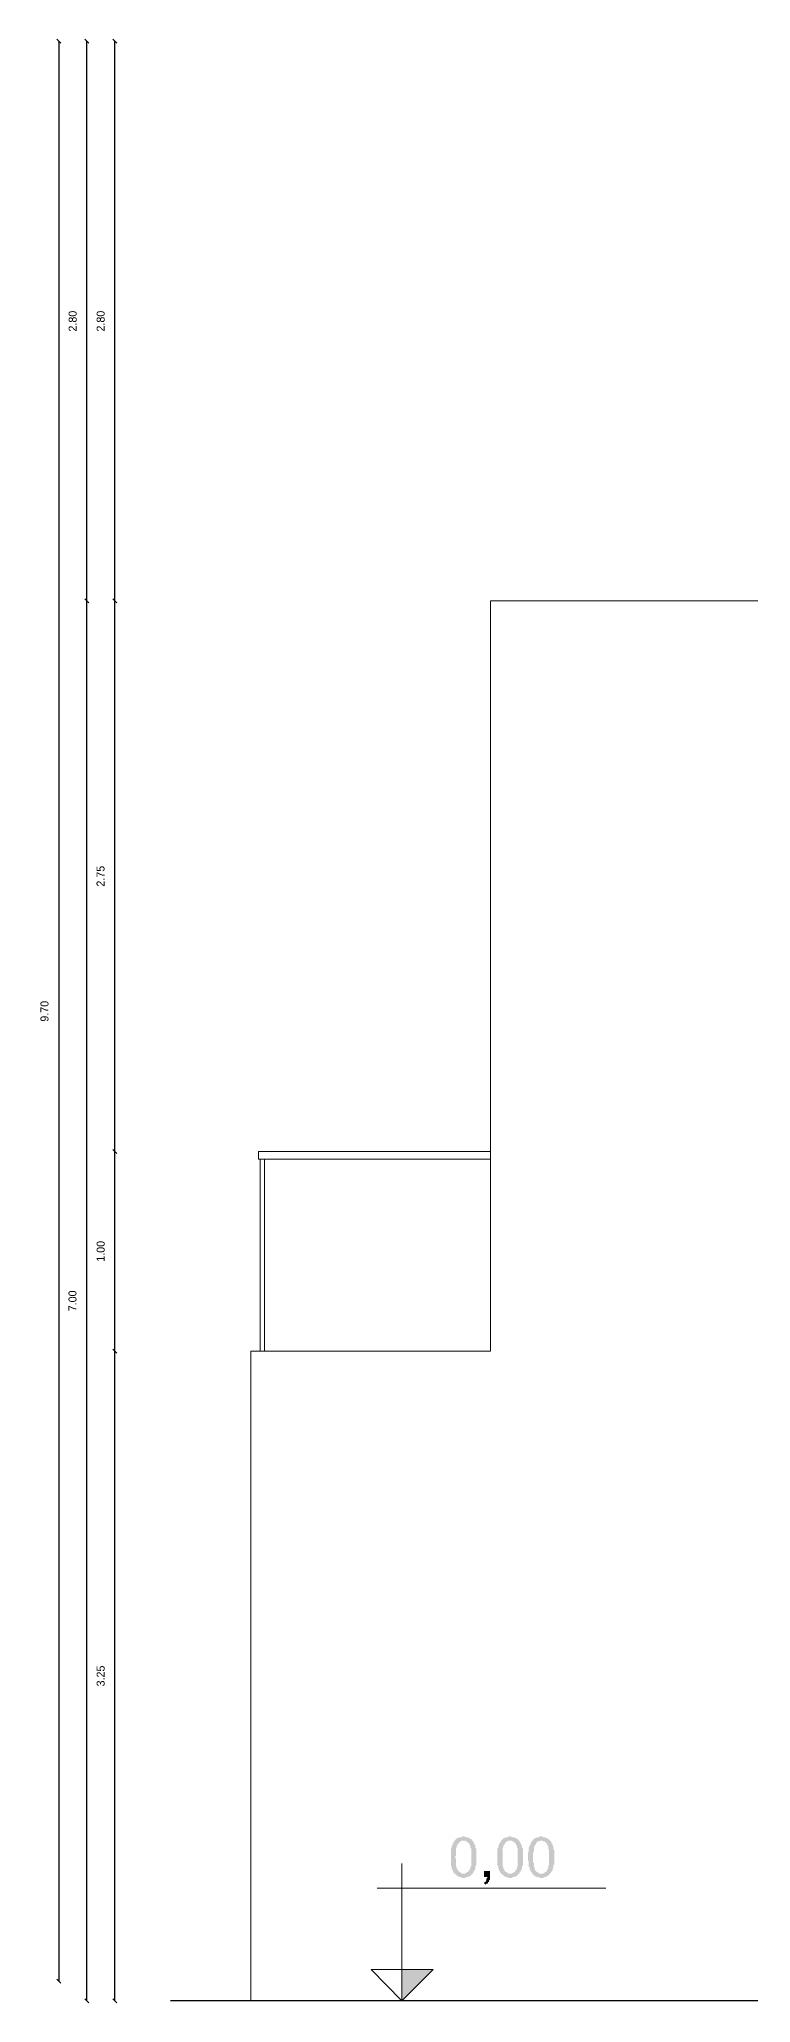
# Model space of a CAD drawing. Header units: metres. Extents: x 6 to 145, y 4 to 18.
# Drawn here: x 100.64 to 104.2, y 6.72 to 16.54 of the extents above; entities that cross this region are included whole.
import ezdxf

# ---------------------------------------------------------------- set-up
doc = ezdxf.new("R2010")
doc.units = ezdxf.units.M
doc.linetypes.add('DASHED2', pattern=[0.375, 0.25, -0.125])
doc.layers.get('0').update_dxf_attribs({"linetype": 'DASHED2'})
for name, color, linetype in [('01', 7, 'Continuous'), ('ARQ - Cotas', 9, 'Continuous'), ('COTA', 5, 'Continuous')]:
    doc.layers.add(name, color=color, linetype=linetype)
doc.styles.add('ISA', font='stylu.ttf')
doc.dimstyles.new('ANAPAULA25', dxfattribs={"dimscale": 0, "dimtxt": 0.04, "dimasz": 0.02, "dimexe": 0.1, "dimexo": 0.4, "dimgap": 0.05, "dimtad": 1, "dimzin": 4, "dimdsep": 46, "dimtxsty": 'ISA', "dimblk": 'OBLIQUE', "dimcen": 0.03, "dimse1": 1, "dimse2": 1, "dimclrd": 256, "dimclrt": 256, "dimadec": 0, "dimazin": 0, "dimtfac": 1, "dimtmove": 2, "dimatfit": 3, "dimldrblk": 'OPEN30', "dimfxl": 0.1, "dimtolj": 1, "dimtzin": 0, "dimlwd": -1, "dimarcsym": 0})

# ---------------------------------------------------------------- blocks, each defined once
blk = doc.blocks.new('_Oblique')
at = {"color": 0, "linetype": 'ByBlock', "lineweight": -2}
blk.add_line((-0.5, -0.5), (0.5, 0.5), dxfattribs=at)
blk = doc.blocks.new('*D257')
at = {"layer": 'COTA', "ltscale": 1000, "transparency": 16777216}
blk.add_line((101.0222, 6.7312), (101.0222, 9.9783), dxfattribs=at)
at = {"layer": 'Defpoints', "color": 0, "ltscale": 1000, "transparency": 16777216}
for p in [(101.0222, 9.9783), (101.7024, 9.9783), (101.7024, 6.7312)]:
    blk.add_point(p, dxfattribs=at)
at = {"layer": 'COTA', "ltscale": 1000, "transparency": 16777216, "xscale": 0.02, "yscale": 0.02, "zscale": 0.02}
for p, rotation in [((101.0222, 9.9783), 90), ((101.0222, 6.7312), 270)]:
    blk.add_blockref('_Oblique', p, dxfattribs=dict(at, rotation=rotation))
at = {"layer": 'COTA', "ltscale": 1000, "transparency": 16777216, "insert": (100.9513, 8.3547), "char_height": 0.04, "attachment_point": 5, "rotation": 90, "style": 'ISA'}
blk.add_mtext('\\A1;3.25', dxfattribs=at)
blk = doc.blocks.new('_Open30')
at = {"layer": 'ARQ - Cotas', "color": 0, "lineweight": -2}
for p, q in [((-1, 0.27), (0, 0)), ((0, 0), (-1, -0.27)), ((0, 0), (-1, 0))]:
    blk.add_line(p, q, dxfattribs=at)
blk = doc.blocks.new('*D258')
at = {"layer": 'COTA', "ltscale": 1000, "transparency": 16777216}
blk.add_line((101.0222, 9.9783), (101.0222, 10.9773), dxfattribs=at)
at = {"layer": 'Defpoints', "color": 0, "ltscale": 1000, "transparency": 16777216}
for p in [(101.0222, 10.9773), (101.7405, 10.9773), (101.7024, 9.9783)]:
    blk.add_point(p, dxfattribs=at)
at = {"layer": 'COTA', "ltscale": 1000, "transparency": 16777216, "xscale": 0.02, "yscale": 0.02, "zscale": 0.02}
for p, rotation in [((101.0222, 10.9773), 90), ((101.0222, 9.9783), 270)]:
    blk.add_blockref('_Oblique', p, dxfattribs=dict(at, rotation=rotation))
at = {"layer": 'COTA', "ltscale": 1000, "transparency": 16777216, "insert": (100.9515, 10.4778), "char_height": 0.04, "attachment_point": 5, "rotation": 90, "style": 'ISA'}
blk.add_mtext('\\A1;1.00', dxfattribs=at)
blk = doc.blocks.new('*D259')
at = {"layer": 'COTA', "ltscale": 1000, "transparency": 16777216}
blk.add_line((101.0222, 10.9773), (101.0222, 13.7291), dxfattribs=at)
at = {"layer": 'Defpoints', "color": 0, "ltscale": 1000, "transparency": 16777216}
for p in [(101.0222, 13.7291), (102.9005, 13.7291), (102.9005, 10.9773)]:
    blk.add_point(p, dxfattribs=at)
at = {"layer": 'COTA', "ltscale": 1000, "transparency": 16777216, "xscale": 0.02, "yscale": 0.02, "zscale": 0.02}
for p, rotation in [((101.0222, 13.7291), 90), ((101.0222, 10.9773), 270)]:
    blk.add_blockref('_Oblique', p, dxfattribs=dict(at, rotation=rotation))
at = {"layer": 'COTA', "ltscale": 1000, "transparency": 16777216, "insert": (100.9508, 12.3532), "char_height": 0.04, "attachment_point": 5, "rotation": 90, "style": 'ISA'}
blk.add_mtext('\\A1;2.75', dxfattribs=at)
blk = doc.blocks.new('*D260')
at = {"layer": 'COTA', "ltscale": 1000, "transparency": 16777216}
blk.add_line((100.8822, 6.7312), (100.8822, 13.7291), dxfattribs=at)
at = {"layer": 'Defpoints', "color": 0, "ltscale": 1000, "transparency": 16777216}
for p in [(100.8822, 13.7291), (102.9005, 13.7291), (101.7024, 6.7312)]:
    blk.add_point(p, dxfattribs=at)
at = {"layer": 'COTA', "ltscale": 1000, "transparency": 16777216, "xscale": 0.02, "yscale": 0.02, "zscale": 0.02}
for p, rotation in [((100.8822, 13.7291), 90), ((100.8822, 6.7312), 270)]:
    blk.add_blockref('_Oblique', p, dxfattribs=dict(at, rotation=rotation))
at = {"layer": 'COTA', "ltscale": 1000, "transparency": 16777216, "insert": (100.8106, 10.2301), "char_height": 0.04, "attachment_point": 5, "rotation": 90, "style": 'ISA'}
blk.add_mtext('\\A1;7.00', dxfattribs=at)
blk = doc.blocks.new('*D261')
at = {"layer": 'COTA', "ltscale": 1000, "transparency": 16777216}
blk.add_line((101.0222, 13.7291), (101.0222, 16.5274), dxfattribs=at)
at = {"layer": 'Defpoints', "color": 0, "ltscale": 1000, "transparency": 16777216}
for p in [(101.0222, 16.5274), (107.5488, 16.5274), (107.5488, 13.7291)]:
    blk.add_point(p, dxfattribs=at)
at = {"layer": 'COTA', "ltscale": 1000, "transparency": 16777216, "xscale": 0.02, "yscale": 0.02, "zscale": 0.02}
for p, rotation in [((101.0222, 16.5274), 90), ((101.0222, 13.7291), 270)]:
    blk.add_blockref('_Oblique', p, dxfattribs=dict(at, rotation=rotation))
at = {"layer": 'COTA', "ltscale": 1000, "transparency": 16777216, "insert": (100.9514, 15.1282), "char_height": 0.04, "attachment_point": 5, "rotation": 90, "style": 'ISA'}
blk.add_mtext('\\A1;2.80', dxfattribs=at)
blk = doc.blocks.new('*D262')
at = {"layer": 'COTA', "ltscale": 1000, "transparency": 16777216}
blk.add_line((100.8822, 13.7291), (100.8822, 16.5274), dxfattribs=at)
at = {"layer": 'Defpoints', "color": 0, "ltscale": 1000, "transparency": 16777216}
for p in [(100.8822, 16.5274), (107.5488, 16.5274), (107.5488, 13.7291)]:
    blk.add_point(p, dxfattribs=at)
at = {"layer": 'COTA', "ltscale": 1000, "transparency": 16777216, "xscale": 0.02, "yscale": 0.02, "zscale": 0.02}
for p, rotation in [((100.8822, 16.5274), 90), ((100.8822, 13.7291), 270)]:
    blk.add_blockref('_Oblique', p, dxfattribs=dict(at, rotation=rotation))
at = {"layer": 'COTA', "ltscale": 1000, "transparency": 16777216, "insert": (100.8114, 15.1282), "char_height": 0.04, "attachment_point": 5, "rotation": 90, "style": 'ISA'}
blk.add_mtext('\\A1;2.80', dxfattribs=at)
blk = doc.blocks.new('*D263')
at = {"layer": 'COTA', "ltscale": 1000, "transparency": 16777216}
blk.add_line((100.7422, 16.5274), (100.7422, 6.8286), dxfattribs=at)
at = {"layer": 'Defpoints', "color": 0, "ltscale": 1000, "transparency": 16777216}
for p in [(107.5488, 16.5274), (100.7422, 6.8286), (107.5488, 6.8286)]:
    blk.add_point(p, dxfattribs=at)
at = {"layer": 'COTA', "ltscale": 1000, "transparency": 16777216, "xscale": 0.02, "yscale": 0.02, "zscale": 0.02}
for p, rotation in [((100.7422, 16.5274), 90), ((100.7422, 6.8286), 270)]:
    blk.add_blockref('_Oblique', p, dxfattribs=dict(at, rotation=rotation))
at = {"layer": 'COTA', "ltscale": 1000, "transparency": 16777216, "insert": (100.6706, 11.678), "char_height": 0.04, "attachment_point": 5, "rotation": 90, "style": 'ISA'}
blk.add_mtext('\\A1;9.70', dxfattribs=at)

msp = doc.modelspace()

# ---------------------------------------------------------------- hatches: boundary and pattern name
at = {"layer": '01', "transparency": 33554559}
h = msp.add_hatch(color=256, dxfattribs=at)
h.paths.add_polyline_path([(102.7018, 7.4469), (102.7018, 7.4512), (102.7018, 7.4554), (102.7018, 7.4596), (102.7018, 7.4639), (102.7018, 7.4639), (102.7018, 7.4681), (102.7018, 7.4723), (102.7018, 7.4723), (102.7018, 7.4766), (102.7018, 7.4808), (102.7018, 7.4808), (102.7018, 7.485), (102.7018, 7.4893), (102.7018, 7.4893), (102.7018, 7.4935), (102.706, 7.4935), (102.706, 7.4977), (102.706, 7.502), (102.706, 7.502), (102.706, 7.5062), (102.706, 7.5062), (102.7103, 7.5104), (102.7103, 7.5104), (102.7103, 7.5147), (102.7103, 7.5189), (102.7145, 7.5189), (102.7145, 7.5231), (102.7145, 7.5231), (102.7187, 7.5274), (102.7187, 7.5274), (102.7187, 7.5316), (102.723, 7.5316), (102.723, 7.5358), (102.7272, 7.5358), (102.7272, 7.5401), (102.7272, 7.5401), (102.7314, 7.5401), (102.7314, 7.5443), (102.7357, 7.5443), (102.7357, 7.5443), (102.7399, 7.5443), (102.7441, 7.5485), (102.7441, 7.5485), (102.7484, 7.5485), (102.7484, 7.5485), (102.7526, 7.5485), (102.7568, 7.5485), (102.7568, 7.5528), (102.7611, 7.5528), (102.7653, 7.5528), (102.7653, 7.5528), (102.7695, 7.5528), (102.7695, 7.5528), (102.7738, 7.5485), (102.778, 7.5485), (102.778, 7.5485), (102.7822, 7.5485), (102.7865, 7.5485), (102.7865, 7.5485), (102.7907, 7.5443), (102.7907, 7.5443), (102.7949, 7.5443), (102.7949, 7.5443), (102.7992, 7.5401), (102.7992, 7.5401), (102.8034, 7.5401), (102.8034, 7.5358), (102.8076, 7.5358), (102.8076, 7.5316), (102.8119, 7.5316), (102.8119, 7.5274), (102.8119, 7.5274), (102.8161, 7.5231), (102.8161, 7.5231), (102.8161, 7.5189), (102.8203, 7.5147), (102.8203, 7.5147), (102.8203, 7.5104), (102.8203, 7.5104), (102.8246, 7.5062), (102.8246, 7.502), (102.8246, 7.502), (102.8246, 7.4977), (102.8246, 7.4977), (102.8246, 7.4935), (102.8288, 7.4935), (102.8288, 7.4893), (102.8288, 7.4893), (102.8288, 7.485), (102.8288, 7.4808), (102.8288, 7.4808), (102.8288, 7.4766), (102.8288, 7.4723), (102.8288, 7.4723), (102.8288, 7.4681), (102.8288, 7.4639), (102.8288, 7.4639), (102.8288, 7.4596), (102.8288, 7.4554), (102.8288, 7.4512), (102.8288, 7.4469), (102.8288, 7.4469), (102.8288, 7.4469), (102.8288, 7.4427), (102.8288, 7.4385), (102.8288, 7.4342), (102.8288, 7.4342), (102.8288, 7.43), (102.8288, 7.4258), (102.8288, 7.4215), (102.8288, 7.4215), (102.8288, 7.4173), (102.8288, 7.4131), (102.8288, 7.4131), (102.8288, 7.4088), (102.8288, 7.4088), (102.8246, 7.4046), (102.8246, 7.4004), (102.8246, 7.4004), (102.8246, 7.3961), (102.8246, 7.3961), (102.8246, 7.3919), (102.8246, 7.3919), (102.8203, 7.3877), (102.8203, 7.3877), (102.8203, 7.3834), (102.8203, 7.3792), (102.8161, 7.3792), (102.8161, 7.375), (102.8161, 7.375), (102.8119, 7.3707), (102.8119, 7.3707), (102.8119, 7.3665), (102.8076, 7.3665), (102.8076, 7.3623), (102.8034, 7.3623), (102.8034, 7.358), (102.8034, 7.358), (102.7992, 7.358), (102.7992, 7.3538), (102.7949, 7.3538), (102.7907, 7.3538), (102.7907, 7.3538), (102.7865, 7.3496), (102.7865, 7.3496), (102.7822, 7.3496), (102.7822, 7.3496), (102.778, 7.3496), (102.7738, 7.3453), (102.7738, 7.3453), (102.7695, 7.3453), (102.7653, 7.3453), (102.7653, 7.3453), (102.7611, 7.3453), (102.7611, 7.3453), (102.7568, 7.3453), (102.7526, 7.3496), (102.7526, 7.3496), (102.7484, 7.3496), (102.7441, 7.3496), (102.7441, 7.3496), (102.7399, 7.3496), (102.7399, 7.3538), (102.7357, 7.3538), (102.7357, 7.3538), (102.7314, 7.358), (102.7314, 7.358), (102.7272, 7.358), (102.7272, 7.3623), (102.723, 7.3623), (102.723, 7.3665), (102.7187, 7.3665), (102.7187, 7.3665), (102.7187, 7.3707), (102.7187, 7.3707), (102.7145, 7.3707), (102.7145, 7.375), (102.7145, 7.375), (102.7145, 7.3792), (102.7103, 7.3792), (102.7103, 7.3834), (102.7103, 7.3834), (102.7103, 7.3877), (102.706, 7.3877), (102.706, 7.3919), (102.706, 7.3919), (102.706, 7.3961), (102.706, 7.4004), (102.706, 7.4004), (102.7018, 7.4046), (102.7018, 7.4088), (102.7018, 7.4088), (102.7018, 7.4131), (102.7018, 7.4173), (102.7018, 7.4173), (102.7018, 7.4215), (102.7018, 7.4258), (102.7018, 7.43), (102.7018, 7.43), (102.7018, 7.4342), (102.7018, 7.4385), (102.7018, 7.4427), (102.7018, 7.4469), (102.7018, 7.4469)], flags=0)
h.paths.add_polyline_path([(102.723, 7.4469), (102.7272, 7.4427), (102.7272, 7.4427), (102.7272, 7.4385), (102.7272, 7.4342), (102.7272, 7.43), (102.7272, 7.4258), (102.7272, 7.4215), (102.7272, 7.4215), (102.7272, 7.4173), (102.7272, 7.4131), (102.7272, 7.4131), (102.7272, 7.4088), (102.7272, 7.4046), (102.7272, 7.4046), (102.7314, 7.4004), (102.7314, 7.4004), (102.7314, 7.3961), (102.7314, 7.3961), (102.7314, 7.3919), (102.7314, 7.3919), (102.7357, 7.3877), (102.7357, 7.3877), (102.7357, 7.3834), (102.7357, 7.3834), (102.7357, 7.3834), (102.7399, 7.3792), (102.7399, 7.3792), (102.7441, 7.375), (102.7441, 7.375), (102.7484, 7.375), (102.7484, 7.3707), (102.7526, 7.3707), (102.7526, 7.3707), (102.7568, 7.3665), (102.7568, 7.3665), (102.7611, 7.3665), (102.7653, 7.3665), (102.7653, 7.3665), (102.7695, 7.3665), (102.7695, 7.3665), (102.7738, 7.3665), (102.7738, 7.3665), (102.778, 7.3707), (102.778, 7.3707), (102.7822, 7.3707), (102.7822, 7.375), (102.7865, 7.375), (102.7865, 7.375), (102.7907, 7.3792), (102.7907, 7.3834), (102.7949, 7.3834), (102.7949, 7.3834), (102.7949, 7.3877), (102.7949, 7.3877), (102.7949, 7.3877), (102.7992, 7.3919), (102.7992, 7.3919), (102.7992, 7.3961), (102.7992, 7.3961), (102.7992, 7.4004), (102.7992, 7.4004), (102.8034, 7.4046), (102.8034, 7.4088), (102.8034, 7.4088), (102.8034, 7.4131), (102.8034, 7.4173), (102.8034, 7.4173), (102.8034, 7.4215), (102.8034, 7.4258), (102.8034, 7.43), (102.8034, 7.4342), (102.8034, 7.4342), (102.8034, 7.4385), (102.8034, 7.4427), (102.8034, 7.4469), (102.8034, 7.4469), (102.8034, 7.4512), (102.8034, 7.4554), (102.8034, 7.4596), (102.8034, 7.4639), (102.8034, 7.4681), (102.8034, 7.4723), (102.8034, 7.4723), (102.8034, 7.4766), (102.8034, 7.4808), (102.8034, 7.485), (102.8034, 7.485), (102.8034, 7.4893), (102.8034, 7.4935), (102.7992, 7.4935), (102.7992, 7.4977), (102.7992, 7.4977), (102.7992, 7.502), (102.7992, 7.502), (102.7992, 7.5062), (102.7992, 7.5062), (102.7949, 7.5104), (102.7949, 7.5104), (102.7949, 7.5104), (102.7949, 7.5147), (102.7949, 7.5147), (102.7907, 7.5189), (102.7907, 7.5189), (102.7865, 7.5231), (102.7865, 7.5231), (102.7822, 7.5231), (102.7822, 7.5274), (102.778, 7.5274), (102.778, 7.5274), (102.7738, 7.5274), (102.7738, 7.5316), (102.7695, 7.5316), (102.7653, 7.5316), (102.7653, 7.5316), (102.7611, 7.5316), (102.7611, 7.5316), (102.7568, 7.5316), (102.7526, 7.5274), (102.7526, 7.5274), (102.7484, 7.5274), (102.7484, 7.5274), (102.7441, 7.5231), (102.7441, 7.5231), (102.7399, 7.5189), (102.7399, 7.5189), (102.7357, 7.5147), (102.7357, 7.5147), (102.7357, 7.5147), (102.7357, 7.5104), (102.7357, 7.5104), (102.7314, 7.5062), (102.7314, 7.5062), (102.7314, 7.502), (102.7314, 7.502), (102.7314, 7.4977), (102.7314, 7.4977), (102.7272, 7.4935), (102.7272, 7.4935), (102.7272, 7.4893), (102.7272, 7.485), (102.7272, 7.485), (102.7272, 7.4808), (102.7272, 7.4766), (102.7272, 7.4723), (102.7272, 7.4723), (102.7272, 7.4681), (102.7272, 7.4639), (102.7272, 7.4596), (102.7272, 7.4554), (102.7272, 7.4554), (102.723, 7.4512), (102.723, 7.4469)], flags=0)
h = msp.add_hatch(color=256, dxfattribs=at)
h.paths.add_polyline_path([(102.9347, 7.4469), (102.9347, 7.4512), (102.9347, 7.4554), (102.9347, 7.4596), (102.9347, 7.4639), (102.9347, 7.4639), (102.9347, 7.4681), (102.9347, 7.4723), (102.9347, 7.4723), (102.9347, 7.4766), (102.9347, 7.4808), (102.9347, 7.4808), (102.9347, 7.485), (102.9347, 7.4893), (102.9347, 7.4893), (102.9347, 7.4935), (102.9389, 7.4935), (102.9389, 7.4977), (102.9389, 7.502), (102.9389, 7.502), (102.9389, 7.5062), (102.9389, 7.5062), (102.9431, 7.5104), (102.9431, 7.5104), (102.9431, 7.5147), (102.9431, 7.5189), (102.9474, 7.5189), (102.9474, 7.5231), (102.9474, 7.5231), (102.9516, 7.5274), (102.9516, 7.5274), (102.9516, 7.5316), (102.9558, 7.5316), (102.9558, 7.5358), (102.9601, 7.5358), (102.9601, 7.5401), (102.9601, 7.5401), (102.9643, 7.5401), (102.9643, 7.5443), (102.9685, 7.5443), (102.9685, 7.5443), (102.9728, 7.5443), (102.977, 7.5485), (102.977, 7.5485), (102.9812, 7.5485), (102.9812, 7.5485), (102.9855, 7.5485), (102.9897, 7.5485), (102.9897, 7.5528), (102.9939, 7.5528), (102.9982, 7.5528), (102.9982, 7.5528), (103.0024, 7.5528), (103.0024, 7.5528), (103.0066, 7.5485), (103.0109, 7.5485), (103.0109, 7.5485), (103.0151, 7.5485), (103.0193, 7.5485), (103.0193, 7.5485), (103.0236, 7.5443), (103.0236, 7.5443), (103.0278, 7.5443), (103.0278, 7.5443), (103.032, 7.5401), (103.032, 7.5401), (103.0363, 7.5401), (103.0363, 7.5358), (103.0405, 7.5358), (103.0405, 7.5316), (103.0447, 7.5316), (103.0447, 7.5274), (103.0447, 7.5274), (103.049, 7.5231), (103.049, 7.5231), (103.049, 7.5189), (103.0532, 7.5147), (103.0532, 7.5147), (103.0532, 7.5104), (103.0532, 7.5104), (103.0574, 7.5062), (103.0574, 7.502), (103.0574, 7.502), (103.0574, 7.4977), (103.0574, 7.4977), (103.0574, 7.4935), (103.0617, 7.4935), (103.0617, 7.4893), (103.0617, 7.4893), (103.0617, 7.485), (103.0617, 7.4808), (103.0617, 7.4808), (103.0617, 7.4766), (103.0617, 7.4723), (103.0617, 7.4723), (103.0617, 7.4681), (103.0617, 7.4639), (103.0617, 7.4639), (103.0617, 7.4596), (103.0617, 7.4554), (103.0617, 7.4512), (103.0617, 7.4469), (103.0617, 7.4469), (103.0617, 7.4469), (103.0617, 7.4427), (103.0617, 7.4385), (103.0617, 7.4342), (103.0617, 7.4342), (103.0617, 7.43), (103.0617, 7.4258), (103.0617, 7.4215), (103.0617, 7.4215), (103.0617, 7.4173), (103.0617, 7.4131), (103.0617, 7.4131), (103.0617, 7.4088), (103.0617, 7.4088), (103.0574, 7.4046), (103.0574, 7.4004), (103.0574, 7.4004), (103.0574, 7.3961), (103.0574, 7.3961), (103.0574, 7.3919), (103.0574, 7.3919), (103.0532, 7.3877), (103.0532, 7.3877), (103.0532, 7.3834), (103.0532, 7.3792), (103.049, 7.3792), (103.049, 7.375), (103.049, 7.375), (103.0447, 7.3707), (103.0447, 7.3707), (103.0447, 7.3665), (103.0405, 7.3665), (103.0405, 7.3623), (103.0363, 7.3623), (103.0363, 7.358), (103.0363, 7.358), (103.032, 7.358), (103.032, 7.3538), (103.0278, 7.3538), (103.0278, 7.3538), (103.0236, 7.3538), (103.0193, 7.3496), (103.0193, 7.3496), (103.0151, 7.3496), (103.0151, 7.3496), (103.0109, 7.3496), (103.0066, 7.3453), (103.0066, 7.3453), (103.0024, 7.3453), (102.9982, 7.3453), (102.9982, 7.3453), (102.9939, 7.3453), (102.9939, 7.3453), (102.9897, 7.3453), (102.9855, 7.3496), (102.9855, 7.3496), (102.9812, 7.3496), (102.977, 7.3496), (102.977, 7.3496), (102.9728, 7.3496), (102.9728, 7.3538), (102.9685, 7.3538), (102.9685, 7.3538), (102.9643, 7.358), (102.9643, 7.358), (102.9601, 7.358), (102.9601, 7.3623), (102.9558, 7.3623), (102.9558, 7.3665), (102.9516, 7.3665), (102.9516, 7.3665), (102.9516, 7.3707), (102.9516, 7.3707), (102.9474, 7.3707), (102.9474, 7.375), (102.9474, 7.375), (102.9474, 7.3792), (102.9431, 7.3792), (102.9431, 7.3834), (102.9431, 7.3834), (102.9431, 7.3877), (102.9431, 7.3877), (102.9389, 7.3919), (102.9389, 7.3919), (102.9389, 7.3961), (102.9389, 7.4004), (102.9389, 7.4004), (102.9389, 7.4046), (102.9347, 7.4088), (102.9347, 7.4088), (102.9347, 7.4131), (102.9347, 7.4173), (102.9347, 7.4173), (102.9347, 7.4215), (102.9347, 7.4258), (102.9347, 7.43), (102.9347, 7.43), (102.9347, 7.4342), (102.9347, 7.4385), (102.9347, 7.4427), (102.9347, 7.4469), (102.9347, 7.4469)], flags=0)
h.paths.add_polyline_path([(102.9601, 7.4469), (102.9601, 7.4427), (102.9601, 7.4427), (102.9601, 7.4385), (102.9601, 7.4342), (102.9601, 7.43), (102.9601, 7.4258), (102.9601, 7.4215), (102.9601, 7.4215), (102.9601, 7.4173), (102.9601, 7.4131), (102.9601, 7.4131), (102.9601, 7.4088), (102.9601, 7.4046), (102.9601, 7.4046), (102.9643, 7.4004), (102.9643, 7.4004), (102.9643, 7.3961), (102.9643, 7.3961), (102.9643, 7.3919), (102.9643, 7.3919), (102.9685, 7.3877), (102.9685, 7.3877), (102.9685, 7.3834), (102.9685, 7.3834), (102.9685, 7.3834), (102.9728, 7.3792), (102.9728, 7.3792), (102.977, 7.375), (102.977, 7.375), (102.9812, 7.375), (102.9812, 7.3707), (102.9855, 7.3707), (102.9855, 7.3707), (102.9897, 7.3665), (102.9897, 7.3665), (102.9939, 7.3665), (102.9982, 7.3665), (102.9982, 7.3665), (103.0024, 7.3665), (103.0024, 7.3665), (103.0066, 7.3665), (103.0066, 7.3665), (103.0109, 7.3707), (103.0109, 7.3707), (103.0151, 7.3707), (103.0193, 7.375), (103.0193, 7.375), (103.0193, 7.375), (103.0236, 7.3792), (103.0236, 7.3834), (103.0278, 7.3834), (103.0278, 7.3834), (103.0278, 7.3877), (103.0278, 7.3877), (103.032, 7.3877), (103.032, 7.3919), (103.032, 7.3919), (103.032, 7.3961), (103.032, 7.3961), (103.032, 7.4004), (103.032, 7.4004), (103.0363, 7.4046), (103.0363, 7.4088), (103.0363, 7.4088), (103.0363, 7.4131), (103.0363, 7.4173), (103.0363, 7.4173), (103.0363, 7.4215), (103.0363, 7.4258), (103.0363, 7.43), (103.0363, 7.4342), (103.0363, 7.4342), (103.0363, 7.4385), (103.0363, 7.4427), (103.0363, 7.4469), (103.0363, 7.4469), (103.0363, 7.4512), (103.0363, 7.4554), (103.0363, 7.4596), (103.0363, 7.4639), (103.0363, 7.4681), (103.0363, 7.4723), (103.0363, 7.4723), (103.0363, 7.4766), (103.0363, 7.4808), (103.0363, 7.485), (103.0363, 7.485), (103.0363, 7.4893), (103.0363, 7.4935), (103.0363, 7.4935), (103.032, 7.4977), (103.032, 7.4977), (103.032, 7.502), (103.032, 7.502), (103.032, 7.5062), (103.032, 7.5062), (103.0278, 7.5104), (103.0278, 7.5104), (103.0278, 7.5104), (103.0278, 7.5147), (103.0278, 7.5147), (103.0236, 7.5189), (103.0236, 7.5189), (103.0193, 7.5231), (103.0193, 7.5231), (103.0151, 7.5231), (103.0151, 7.5274), (103.0109, 7.5274), (103.0109, 7.5274), (103.0066, 7.5274), (103.0066, 7.5316), (103.0024, 7.5316), (102.9982, 7.5316), (102.9982, 7.5316), (102.9939, 7.5316), (102.9939, 7.5316), (102.9897, 7.5316), (102.9855, 7.5274), (102.9855, 7.5274), (102.9812, 7.5274), (102.9812, 7.5274), (102.977, 7.5231), (102.977, 7.5231), (102.9728, 7.5189), (102.9728, 7.5189), (102.9728, 7.5147), (102.9685, 7.5147), (102.9685, 7.5147), (102.9685, 7.5104), (102.9685, 7.5104), (102.9643, 7.5062), (102.9643, 7.5062), (102.9643, 7.502), (102.9643, 7.502), (102.9643, 7.4977), (102.9643, 7.4977), (102.9601, 7.4935), (102.9601, 7.4935), (102.9601, 7.4893), (102.9601, 7.485), (102.9601, 7.485), (102.9601, 7.4808), (102.9601, 7.4766), (102.9601, 7.4723), (102.9601, 7.4723), (102.9601, 7.4681), (102.9601, 7.4639), (102.9601, 7.4596), (102.9601, 7.4554), (102.9601, 7.4554), (102.9601, 7.4512), (102.9601, 7.4469)], flags=0)
h = msp.add_hatch(color=256, dxfattribs=at)
h.paths.add_polyline_path([(103.0871, 7.4469), (103.0871, 7.4512), (103.0871, 7.4554), (103.0871, 7.4596), (103.0871, 7.4639), (103.0871, 7.4639), (103.0871, 7.4681), (103.0871, 7.4723), (103.0913, 7.4723), (103.0913, 7.4766), (103.0913, 7.4808), (103.0913, 7.4808), (103.0913, 7.485), (103.0913, 7.4893), (103.0913, 7.4893), (103.0913, 7.4935), (103.0913, 7.4935), (103.0913, 7.4977), (103.0955, 7.502), (103.0955, 7.502), (103.0955, 7.5062), (103.0955, 7.5062), (103.0955, 7.5104), (103.0998, 7.5104), (103.0998, 7.5147), (103.0998, 7.5189), (103.0998, 7.5189), (103.104, 7.5231), (103.104, 7.5231), (103.104, 7.5274), (103.1082, 7.5274), (103.1082, 7.5316), (103.1125, 7.5316), (103.1125, 7.5358), (103.1125, 7.5358), (103.1167, 7.5401), (103.1167, 7.5401), (103.1209, 7.5401), (103.1209, 7.5443), (103.1252, 7.5443), (103.1252, 7.5443), (103.1294, 7.5443), (103.1294, 7.5485), (103.1336, 7.5485), (103.1379, 7.5485), (103.1379, 7.5485), (103.1421, 7.5485), (103.1421, 7.5485), (103.1463, 7.5528), (103.1506, 7.5528), (103.1548, 7.5528), (103.1548, 7.5528), (103.1548, 7.5528), (103.159, 7.5528), (103.1633, 7.5485), (103.1633, 7.5485), (103.1675, 7.5485), (103.1717, 7.5485), (103.1717, 7.5485), (103.176, 7.5485), (103.176, 7.5443), (103.1802, 7.5443), (103.1802, 7.5443), (103.1844, 7.5443), (103.1844, 7.5401), (103.1887, 7.5401), (103.1887, 7.5401), (103.1929, 7.5358), (103.1929, 7.5358), (103.1971, 7.5316), (103.1971, 7.5316), (103.2014, 7.5274), (103.2014, 7.5274), (103.2014, 7.5231), (103.2056, 7.5231), (103.2056, 7.5189), (103.2056, 7.5147), (103.2098, 7.5147), (103.2098, 7.5104), (103.2098, 7.5104), (103.2098, 7.5062), (103.2141, 7.502), (103.2141, 7.502), (103.2141, 7.4977), (103.2141, 7.4977), (103.2141, 7.4935), (103.2141, 7.4935), (103.2141, 7.4893), (103.2141, 7.4893), (103.2183, 7.485), (103.2183, 7.4808), (103.2183, 7.4808), (103.2183, 7.4766), (103.2183, 7.4723), (103.2183, 7.4723), (103.2183, 7.4681), (103.2183, 7.4639), (103.2183, 7.4639), (103.2183, 7.4596), (103.2183, 7.4554), (103.2183, 7.4512), (103.2183, 7.4469), (103.2183, 7.4469), (103.2183, 7.4469), (103.2183, 7.4427), (103.2183, 7.4385), (103.2183, 7.4342), (103.2183, 7.4342), (103.2183, 7.43), (103.2183, 7.4258), (103.2183, 7.4215), (103.2183, 7.4215), (103.2183, 7.4173), (103.2183, 7.4131), (103.2183, 7.4131), (103.2141, 7.4088), (103.2141, 7.4088), (103.2141, 7.4046), (103.2141, 7.4004), (103.2141, 7.4004), (103.2141, 7.3961), (103.2141, 7.3961), (103.2098, 7.3919), (103.2098, 7.3919), (103.2098, 7.3877), (103.2098, 7.3877), (103.2098, 7.3834), (103.2056, 7.3792), (103.2056, 7.3792), (103.2056, 7.375), (103.2014, 7.375), (103.2014, 7.3707), (103.2014, 7.3707), (103.1971, 7.3665), (103.1971, 7.3665), (103.1929, 7.3623), (103.1929, 7.3623), (103.1929, 7.358), (103.1887, 7.358), (103.1887, 7.358), (103.1844, 7.3538), (103.1844, 7.3538), (103.1802, 7.3538), (103.1802, 7.3538), (103.176, 7.3496), (103.1717, 7.3496), (103.1717, 7.3496), (103.1675, 7.3496), (103.1675, 7.3496), (103.1633, 7.3453), (103.159, 7.3453), (103.159, 7.3453), (103.1548, 7.3453), (103.1548, 7.3453), (103.1506, 7.3453), (103.1463, 7.3453), (103.1463, 7.3453), (103.1421, 7.3496), (103.1379, 7.3496), (103.1379, 7.3496), (103.1336, 7.3496), (103.1294, 7.3496), (103.1294, 7.3496), (103.1252, 7.3538), (103.1252, 7.3538), (103.1209, 7.3538), (103.1209, 7.358), (103.1167, 7.358), (103.1167, 7.358), (103.1125, 7.3623), (103.1125, 7.3623), (103.1082, 7.3665), (103.1082, 7.3665), (103.1082, 7.3665), (103.1082, 7.3707), (103.104, 7.3707), (103.104, 7.3707), (103.104, 7.375), (103.104, 7.375), (103.0998, 7.3792), (103.0998, 7.3792), (103.0998, 7.3834), (103.0998, 7.3834), (103.0955, 7.3877), (103.0955, 7.3877), (103.0955, 7.3919), (103.0955, 7.3919), (103.0955, 7.3961), (103.0955, 7.4004), (103.0913, 7.4004), (103.0913, 7.4046), (103.0913, 7.4088), (103.0913, 7.4088), (103.0913, 7.4131), (103.0913, 7.4173), (103.0913, 7.4173), (103.0913, 7.4215), (103.0913, 7.4258), (103.0871, 7.43), (103.0871, 7.43), (103.0871, 7.4342), (103.0871, 7.4385), (103.0871, 7.4427), (103.0871, 7.4469), (103.0871, 7.4469)], flags=0)
h.paths.add_polyline_path([(103.1125, 7.4469), (103.1125, 7.4427), (103.1125, 7.4427), (103.1125, 7.4385), (103.1125, 7.4342), (103.1125, 7.43), (103.1125, 7.4258), (103.1125, 7.4215), (103.1167, 7.4215), (103.1167, 7.4173), (103.1167, 7.4131), (103.1167, 7.4131), (103.1167, 7.4088), (103.1167, 7.4046), (103.1167, 7.4046), (103.1167, 7.4004), (103.1167, 7.4004), (103.1209, 7.3961), (103.1209, 7.3961), (103.1209, 7.3919), (103.1209, 7.3919), (103.1209, 7.3877), (103.1209, 7.3877), (103.1252, 7.3834), (103.1252, 7.3834), (103.1252, 7.3834), (103.1252, 7.3792), (103.1294, 7.3792), (103.1294, 7.375), (103.1336, 7.375), (103.1336, 7.375), (103.1379, 7.3707), (103.1379, 7.3707), (103.1421, 7.3707), (103.1421, 7.3665), (103.1463, 7.3665), (103.1506, 7.3665), (103.1506, 7.3665), (103.1548, 7.3665), (103.1548, 7.3665), (103.159, 7.3665), (103.159, 7.3665), (103.1633, 7.3665), (103.1675, 7.3707), (103.1675, 7.3707), (103.1717, 7.3707), (103.1717, 7.375), (103.176, 7.375), (103.176, 7.375), (103.1802, 7.3792), (103.1802, 7.3834), (103.1802, 7.3834), (103.1844, 7.3834), (103.1844, 7.3877), (103.1844, 7.3877), (103.1844, 7.3877), (103.1844, 7.3919), (103.1887, 7.3919), (103.1887, 7.3961), (103.1887, 7.3961), (103.1887, 7.4004), (103.1887, 7.4004), (103.1887, 7.4046), (103.1887, 7.4088), (103.1929, 7.4088), (103.1929, 7.4131), (103.1929, 7.4173), (103.1929, 7.4173), (103.1929, 7.4215), (103.1929, 7.4258), (103.1929, 7.43), (103.1929, 7.4342), (103.1929, 7.4342), (103.1929, 7.4385), (103.1929, 7.4427), (103.1929, 7.4469), (103.1929, 7.4469), (103.1929, 7.4512), (103.1929, 7.4554), (103.1929, 7.4596), (103.1929, 7.4639), (103.1929, 7.4681), (103.1929, 7.4723), (103.1929, 7.4723), (103.1929, 7.4766), (103.1929, 7.4808), (103.1929, 7.485), (103.1929, 7.485), (103.1887, 7.4893), (103.1887, 7.4935), (103.1887, 7.4935), (103.1887, 7.4977), (103.1887, 7.4977), (103.1887, 7.502), (103.1887, 7.502), (103.1844, 7.5062), (103.1844, 7.5062), (103.1844, 7.5104), (103.1844, 7.5104), (103.1844, 7.5104), (103.1844, 7.5147), (103.1802, 7.5147), (103.1802, 7.5189), (103.1802, 7.5189), (103.176, 7.5231), (103.176, 7.5231), (103.1717, 7.5231), (103.1717, 7.5274), (103.1675, 7.5274), (103.1633, 7.5274), (103.1633, 7.5274), (103.159, 7.5316), (103.159, 7.5316), (103.1548, 7.5316), (103.1548, 7.5316), (103.1506, 7.5316), (103.1463, 7.5316), (103.1463, 7.5316), (103.1421, 7.5274), (103.1421, 7.5274), (103.1379, 7.5274), (103.1336, 7.5274), (103.1336, 7.5231), (103.1294, 7.5231), (103.1294, 7.5189), (103.1294, 7.5189), (103.1252, 7.5147), (103.1252, 7.5147), (103.1252, 7.5147), (103.1252, 7.5104), (103.1209, 7.5104), (103.1209, 7.5062), (103.1209, 7.5062), (103.1209, 7.502), (103.1209, 7.502), (103.1167, 7.4977), (103.1167, 7.4977), (103.1167, 7.4935), (103.1167, 7.4935), (103.1167, 7.4893), (103.1167, 7.485), (103.1167, 7.485), (103.1167, 7.4808), (103.1167, 7.4766), (103.1125, 7.4723), (103.1125, 7.4723), (103.1125, 7.4681), (103.1125, 7.4639), (103.1125, 7.4596), (103.1125, 7.4554), (103.1125, 7.4554), (103.1125, 7.4512), (103.1125, 7.4469)], flags=0)
msp.add_hatch(color=256, dxfattribs=at).paths.add_polyline_path([(102.8669, 7.3496), (102.8669, 7.3792), (102.8966, 7.3792), (102.8966, 7.3496), (102.8966, 7.3453), (102.8966, 7.3453), (102.8966, 7.3411), (102.8966, 7.3369), (102.8966, 7.3369), (102.8923, 7.3326), (102.8923, 7.3284), (102.8923, 7.3284), (102.8923, 7.3242), (102.8923, 7.3242), (102.8881, 7.3242), (102.8881, 7.3199), (102.8881, 7.3199), (102.8839, 7.3157), (102.8839, 7.3157), (102.8796, 7.3157), (102.8754, 7.3115), (102.8754, 7.3115), (102.8754, 7.3115), (102.8669, 7.3199), (102.8712, 7.3242), (102.8712, 7.3242), (102.8754, 7.3242), (102.8754, 7.3284), (102.8754, 7.3284), (102.8796, 7.3326), (102.8796, 7.3326), (102.8796, 7.3369), (102.8796, 7.3369), (102.8796, 7.3411), (102.8839, 7.3453), (102.8839, 7.3453), (102.8839, 7.3496), (102.8839, 7.3496)])

# ---------------------------------------------------------------- linework, layer by layer
at = {"layer": '01', "lineweight": 9}
for p, q in [((102.9005, 9.9783), (102.9005, 13.7291)), ((102.9005, 13.7291), (104.3017, 13.7291)), ((102.9005, 10.9773), (101.7405, 10.9773)), ((101.7405, 10.9773), (101.7405, 10.9392)), ((101.7405, 10.9392), (102.9005, 10.9392)), ((101.749, 10.9392), (101.749, 9.9783)), ((101.7701, 10.9392), (101.7701, 9.9783)), ((101.7024, 6.7312), (101.7024, 9.9783)), ((101.7024, 9.9783), (102.9005, 9.9783)), ((102.456, 7.417), (102.456, 6.7312)), ((102.3332, 7.2943), (103.4762, 7.2943)), ((102.3036, 6.8879), (102.456, 6.7312)), ((102.6126, 6.8879), (102.3036, 6.8879)), ((102.456, 6.7312), (102.6126, 6.8879))]:
    msp.add_line(p, q, dxfattribs=at)
at = {"layer": '01', "lineweight": 30}
msp.add_line((104.3017, 6.7312), (101.3002, 6.7312), dxfattribs=at)
at = {"layer": '01', "transparency": 33554559}
msp.add_solid([(102.456, 6.8879), (102.6126, 6.8879), (102.456, 6.7312)], dxfattribs=at)

# ---------------------------------------------------------------- dimensions: what is measured, and where the dimension line sits
at = {"layer": 'COTA', "ltscale": 1000}
for base, p1, p2, picture, middle in [((100.7422, 6.8286), (107.5488, 16.5274), (107.5488, 6.8286), '*D263', (100.6706, 11.678)), ((100.8822, 16.5274), (107.5488, 13.7291), (107.5488, 16.5274), '*D262', (100.8114, 15.1282)), ((101.0222, 16.5274), (107.5488, 13.7291), (107.5488, 16.5274), '*D261', (100.9514, 15.1282)), ((100.8822, 13.7291), (101.7024, 6.7312), (102.9005, 13.7291), '*D260', (100.8106, 10.2301)), ((101.0222, 13.7291), (102.9005, 10.9773), (102.9005, 13.7291), '*D259', (100.9508, 12.3532)), ((101.0222, 10.9773), (101.7024, 9.9783), (101.7405, 10.9773), '*D258', (100.9515, 10.4778)), ((101.0222, 9.9783), (101.7024, 6.7312), (101.7024, 9.9783), '*D257', (100.9513, 8.3547))]:
    dim = msp.add_linear_dim(base=base, p1=p1, p2=p2, angle=90, dimstyle='ANAPAULA25', override={"dimscale": 1}, dxfattribs=at)
    dim.commit()
    dim.dimension.update_dxf_attribs({"geometry": picture, "text_midpoint": middle})

doc.saveas('drawing.dxf')
